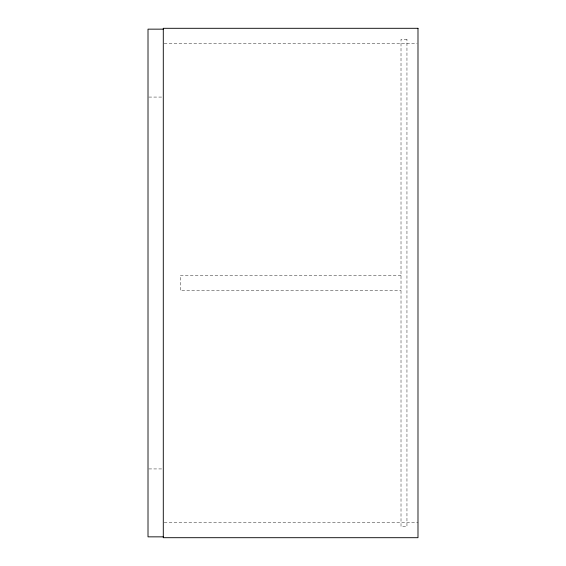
<?xml version="1.0" encoding="UTF-8"?>
<svg xmlns="http://www.w3.org/2000/svg" width="566" height="566" viewBox="0 0 566 566"><rect width="100%" height="100%" fill="white"/><g stroke="black" fill="none" stroke-linecap="round" stroke-linejoin="round"><path stroke-width="0.42" stroke-dasharray="2.83 2.12" d="M164.175 43.582L417.107 43.582M148.858 97.069L163.291 97.069M401.011 275.359L180.271 275.359L180.271 290.641L401.011 290.641M148.858 468.931L163.291 468.931M164.175 522.418L417.991 522.418M406.954 39.337L401.011 39.337L401.011 526.663L406.954 526.663L406.954 39.337"/><path stroke-width="0.85" d="M163.291 29.149L148.009 29.149L148.009 536.851L163.291 536.851M417.991 28.3L163.291 28.3L163.291 537.7L417.991 537.7L417.991 28.3"/></g></svg>
